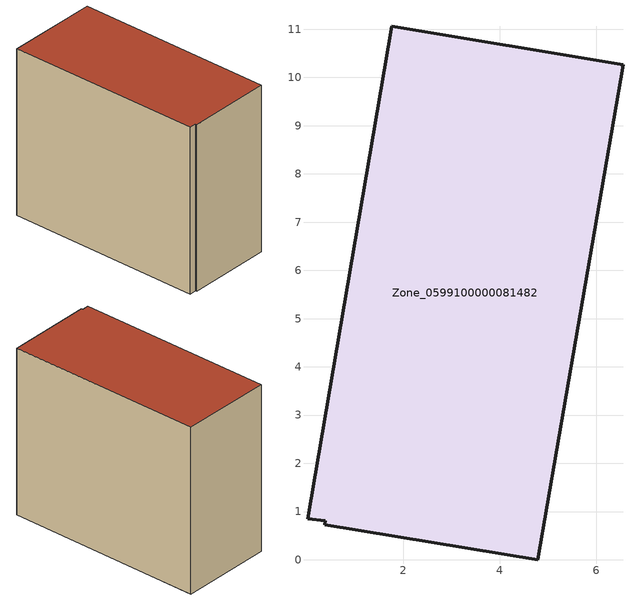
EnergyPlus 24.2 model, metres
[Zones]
Zone_0599100000081482
 floor ground (C_G): 0.37,0.73 0.38,0.81 0.01,0.85 1.75,11.06 6.55,10.27 4.79,0 z0
 wall outside (C_F): 4.79,0 6.55,10.27 1.75,11.06 0.01,0.85 0.38,0.81 0.37,0.73 4.79,0 z0:8.83
 roof outside (C_R): 0.38,0.81 0.37,0.73 4.79,0 6.55,10.27 1.75,11.06 0.01,0.85 z8.83
[BUILDING]
Pand.0599100000081482: North Axis=0; Terrain=City; Loads Convergence Tolerance Value=0.04; Temperature Convergence Tolerance Value=0.4; Solar Distribution=FullExterior; Maximum Number of Warmup Days=25; Minimum Number of Warmup Days=1
[Site:Location]
Rotterdam.The.Hague.AP_ZH_NLD Design_Conditions: Latitude=51.96; Longitude=4.45; Time Zone=1; Elevation=-4.5
[SITE:GROUNDTEMPERATURE:BUILDINGSURFACE]
18, 18, 18, 18, 18, 18, 18, 18, 18, 18, 18, 18
[MATERIAL] Thermal Absorptance=0.9; Solar Absorptance=0.7; Visible Absorptance=0.7
Name | Roughness | Thickness | Conductivity | Density | Specific Heat
G.TI.1975-1991 | MediumSmooth | 0.15 | 0.288461 | 540 | 1210
F.TI.1975-1991 | Rough | 0.3 | 0.230769 | 1920 | 840
R.TI.1975-1991 | MediumRough | 0.2 | 0.153846 | 1500 | 1000
[CONSTRUCTION]
C_G: G.TI.1975-1991
C_F: F.TI.1975-1991
C_R: R.TI.1975-1991
[ZONE]
Zone_0599100000081482: Type=1; Multiplier=1; Ceiling Height=Autocalculate; Volume=Autocalculate; Floor Area=autocalculate; Part of Total Floor Area=Yes
[ZONEINFILTRATION:DESIGNFLOWRATE]
Infil_Zone_0599100000081482: Zone or ZoneList or Space or SpaceList=Zone_0599100000081482; Schedule=AlwaysOn; Design Flow Rate Calculation Method=Flow/Area; Flow Rate per Floor Area=0.003; Constant Term Coefficient=1; Temperature Term Coefficient=0; Velocity Term Coefficient=0; Velocity Squared Term Coefficient=0
[HVACTEMPLATE:ZONE:IDEALLOADSAIRSYSTEM]
Zone_0599100000081482: Maximum Heating Supply Air Temperature=50; Minimum Cooling Supply Air Temperature=13; Maximum Heating Supply Air Humidity Ratio=0.0156; Minimum Cooling Supply Air Humidity Ratio=0.0077; Heating Limit=NoLimit; Cooling Limit=NoLimit; Dehumidification Control Type=ConstantSensibleHeatRatio; Cooling Sensible Heat Ratio=0.7; Dehumidification Setpoint=60; Humidification Control Type=None; Humidification Setpoint=30; Outdoor Air Method=None; Outdoor Air Flow Rate per Person=0.00944; Outdoor Air Flow Rate per Zone Floor Area=0; Outdoor Air Flow Rate per Zone=0; Demand Controlled Ventilation Type=None; Outdoor Air Economizer Type=NoEconomizer; Heat Recovery Type=None; Sensible Heat Recovery Effectiveness=0.7; Latent Heat Recovery Effectiveness=0.65
[ZONECONTROL:THERMOSTAT]
ThermostatControl_Zone_0599100000081482: Zone or ZoneList=Zone_0599100000081482; Control Type Schedule=DualSetpointControlType; Control 1=Thermostat_Zone_0599100000081482; Temperature Difference Between Cutout And Setpoint=0
[THERMOSTATSETPOINT:DUALSETPOINT]
Thermostat_Zone_0599100000081482: Heating Setpoint Temperature Schedule=HeatingSetpoint_Zone_0599100000081482; Cooling Setpoint Temperature Schedule=CoolingSetpoint_Zone_0599100000081482
[SCHEDULE:COMPACT]
HeatingSetpoint_Zone_0599100000081482: Through: 12/31, For: AllDays, Until: 24:00, 21
CoolingSetpoint_Zone_0599100000081482: Through: 12/31, For: AllDays, Until: 24:00, 24
DualSetpointControlType: Through: 12/31, For: AllDays, Until: 24:00, 4
AlwaysOn: Through: 12/31, For: AllDays, Until: 24:00, 1
